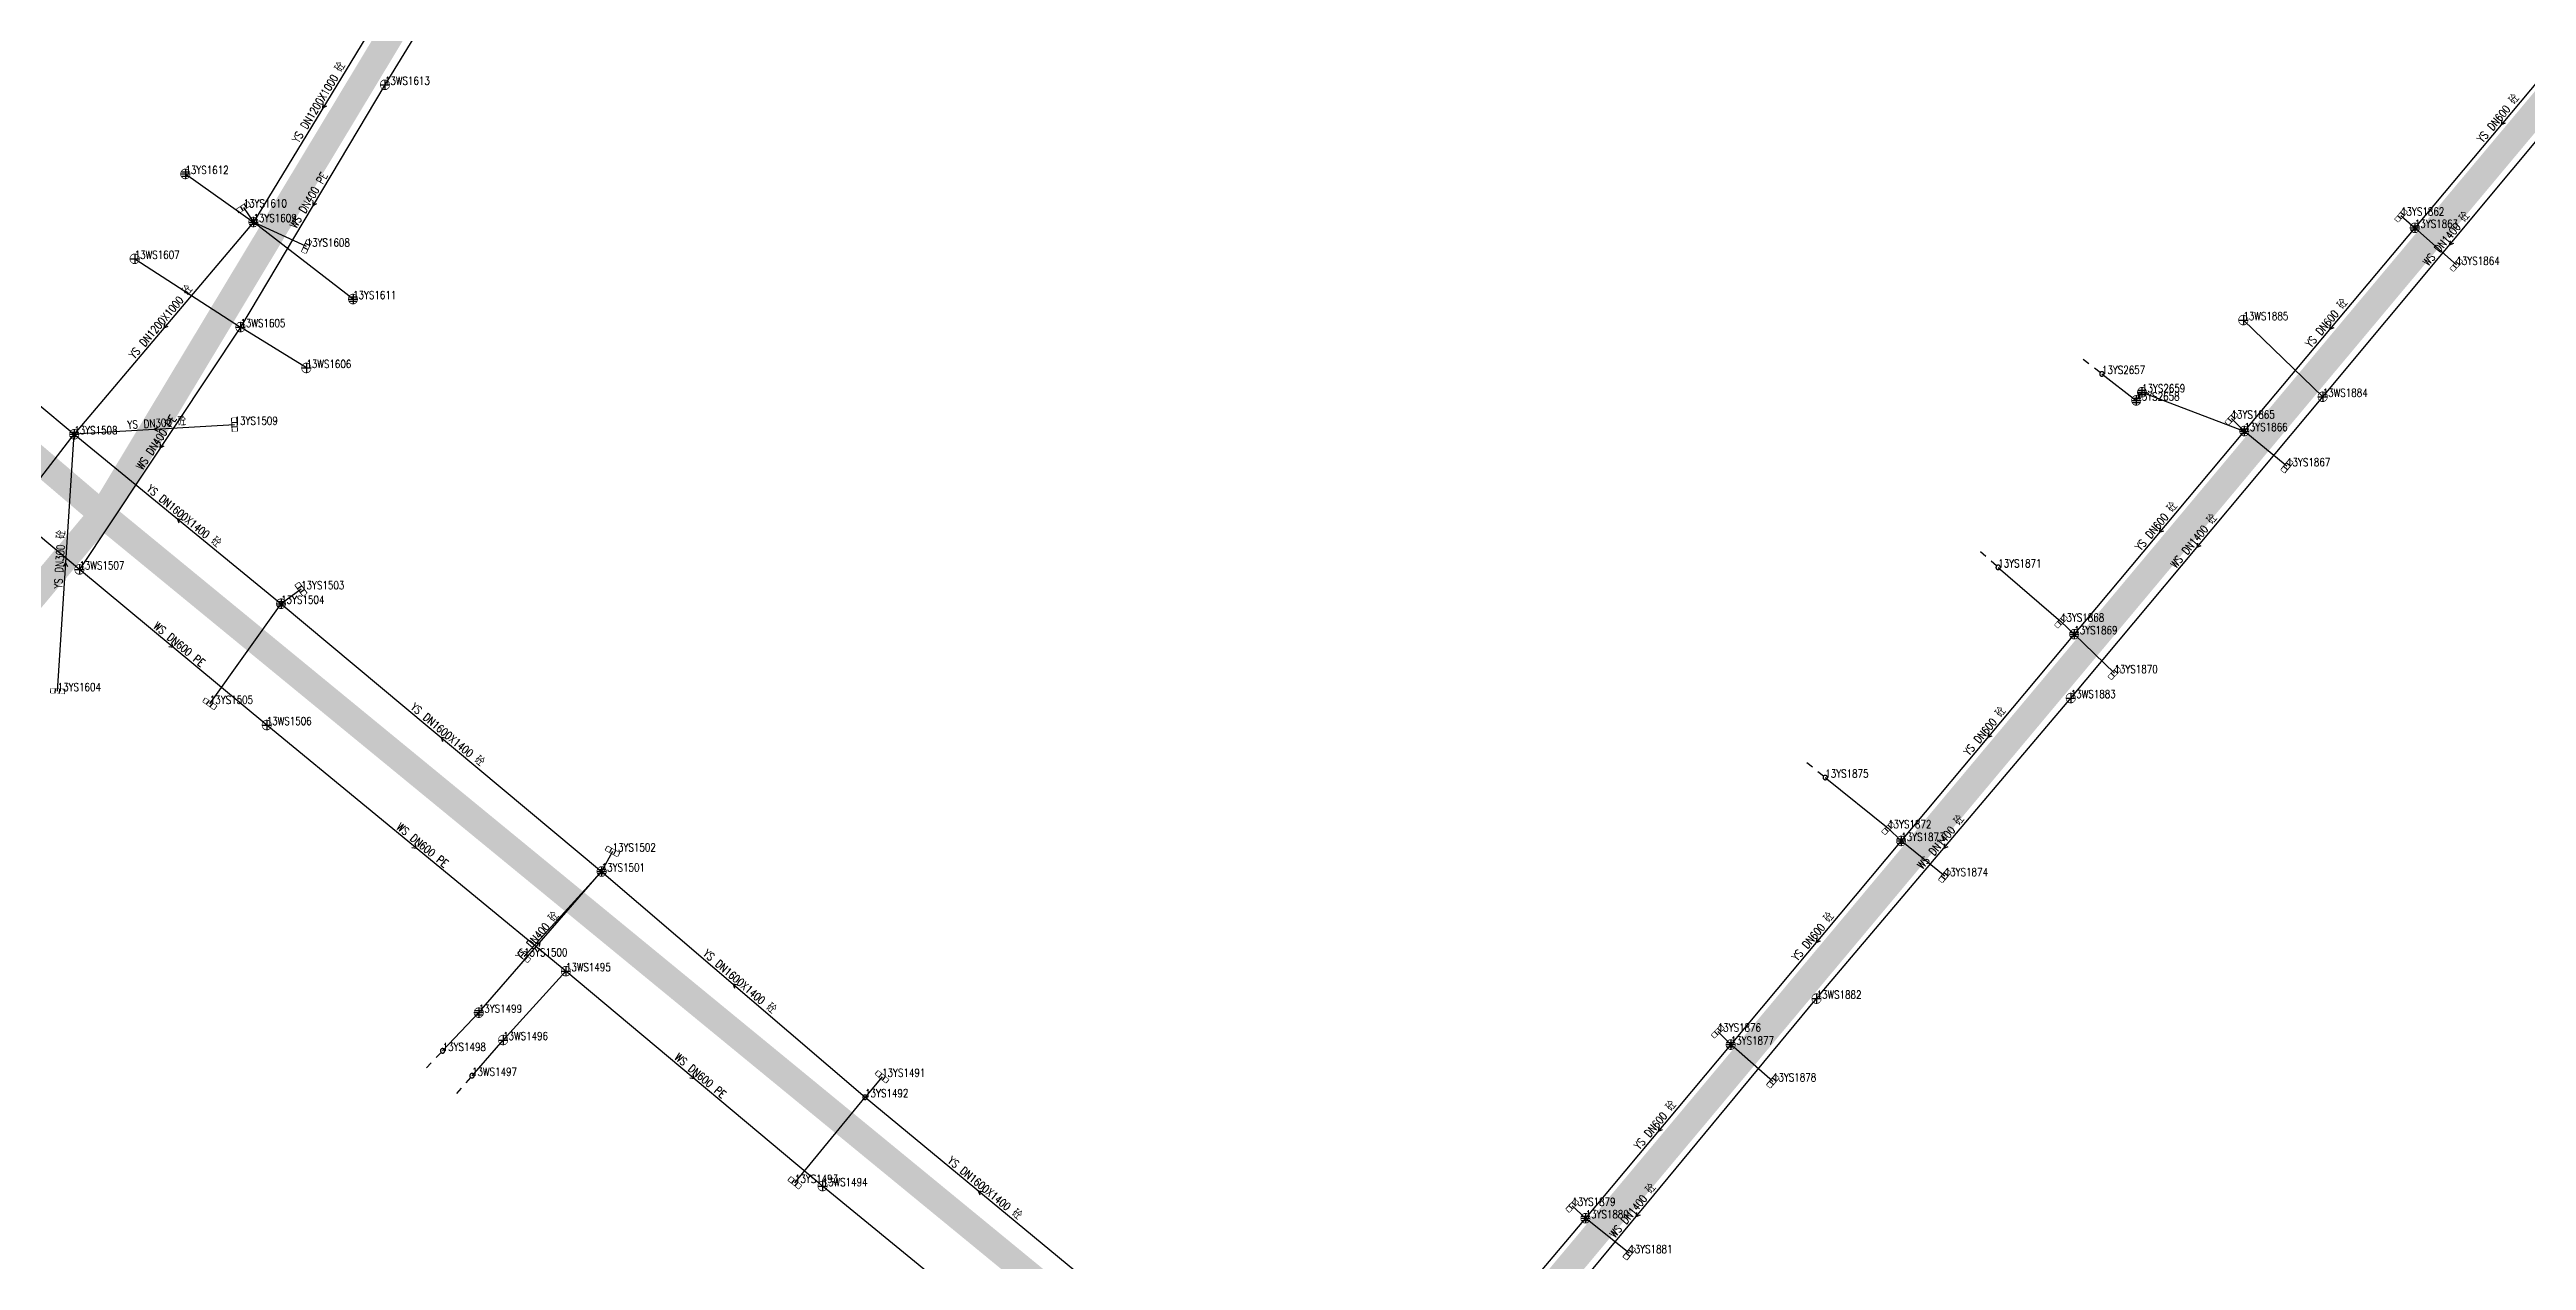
# Model space of a CAD drawing. Extents: x 78813 to 99477, y 2421021 to 2448125.
# Drawn here: x 83625.9 to 83904.6, y 2436738.5 to 2436874.8 of the extents above; entities that cross this region are included whole.
import ezdxf
from ezdxf.enums import TextEntityAlignment as Align

# ---------------------------------------------------------------- set-up
doc = ezdxf.new("R2010")
doc.units = 0
doc.set_wipeout_variables(frame=1)
doc.layers.get('0').update_dxf_attribs({"linetype": 'CONTINUOUS'})
for name, color, linetype in [('DX_WS', 16, 'CONTINUOUS'), ('DX_YS', 42, 'CONTINUOUS'), ('道路', 5, 'CONTINUOUS')]:
    doc.layers.add(name, color=color, linetype=linetype)
doc.layers.add('WSLINE', color=7, linetype='CONTINUOUS', true_color=0x7f0000)
doc.layers.add('YSLINE', color=7, linetype='CONTINUOUS', true_color=0xcc9900)
doc.styles.add('CcNameZT', font='txt.SHX', dxfattribs={"width": 0.8, "bigfont": 'HZTXT.SHX'})
doc.styles.get("Standard").update_dxf_attribs({"font": 'txt.shx', "bigfont": 'hztxt.shx'})

# ---------------------------------------------------------------- blocks, each defined once
blk = doc.blocks.new('PS污水井')
blk.add_lwpolyline([(1, 0), (1, 0.07), (0.99, 0.14), (0.98, 0.21), (0.96, 0.28), (0.94, 0.34), (0.91, 0.41), (0.88, 0.47), (0.85, 0.53), (0.81, 0.59), (0.77, 0.64), (0.72, 0.69), (0.67, 0.74), (0.62, 0.79), (0.56, 0.83), (0.5, 0.87), (0.44, 0.9), (0.37, 0.93), (0.31, 0.95), (0.24, 0.97), (0.17, 0.98), (0.1, 0.99), (0.03, 1), (-0.03, 1), (-0.1, 0.99), (-0.17, 0.98), (-0.24, 0.97), (-0.31, 0.95), (-0.37, 0.93), (-0.44, 0.9), (-0.5, 0.87), (-0.56, 0.83), (-0.62, 0.79), (-0.67, 0.74), (-0.72, 0.69), (-0.77, 0.64), (-0.81, 0.59), (-0.85, 0.53), (-0.88, 0.47), (-0.91, 0.41), (-0.94, 0.34), (-0.96, 0.28), (-0.98, 0.21), (-0.99, 0.14), (-1, 0.07), (-1, 0), (-1, -0.07), (-0.99, -0.14), (-0.98, -0.21), (-0.96, -0.28), (-0.94, -0.34), (-0.91, -0.41), (-0.88, -0.47), (-0.85, -0.53), (-0.81, -0.59), (-0.77, -0.64), (-0.72, -0.69), (-0.67, -0.74), (-0.62, -0.79), (-0.56, -0.83), (-0.5, -0.87), (-0.44, -0.9), (-0.37, -0.93), (-0.31, -0.95), (-0.24, -0.97), (-0.17, -0.98), (-0.1, -0.99), (-0.03, -1), (0.03, -1), (0.1, -0.99), (0.17, -0.98), (0.24, -0.97), (0.31, -0.95), (0.37, -0.93), (0.44, -0.9), (0.5, -0.87), (0.56, -0.83), (0.62, -0.79), (0.67, -0.74), (0.72, -0.69), (0.77, -0.64), (0.81, -0.59), (0.85, -0.53), (0.88, -0.47), (0.91, -0.41), (0.94, -0.34), (0.96, -0.28), (0.98, -0.21), (0.99, -0.14), (1, 0)], close=True)
blk.add_wipeout([(1, 0), (1, 0.07), (0.99, 0.14), (0.98, 0.21), (0.96, 0.28), (0.94, 0.34), (0.91, 0.41), (0.88, 0.47), (0.85, 0.53), (0.81, 0.59), (0.77, 0.64), (0.72, 0.69), (0.67, 0.74), (0.62, 0.79), (0.56, 0.83), (0.5, 0.87), (0.44, 0.9), (0.37, 0.93), (0.31, 0.95), (0.24, 0.97), (0.17, 0.98), (0.1, 0.99), (0.03, 1), (-0.03, 1), (-0.1, 0.99), (-0.17, 0.98), (-0.24, 0.97), (-0.31, 0.95), (-0.37, 0.93), (-0.44, 0.9), (-0.5, 0.87), (-0.56, 0.83), (-0.62, 0.79), (-0.67, 0.74), (-0.72, 0.69), (-0.77, 0.64), (-0.81, 0.59), (-0.85, 0.53), (-0.88, 0.47), (-0.91, 0.41), (-0.94, 0.34), (-0.96, 0.28), (-0.98, 0.21), (-0.99, 0.14), (-1, 0.07), (-1, 0), (-1, -0.07), (-0.99, -0.14), (-0.98, -0.21), (-0.96, -0.28), (-0.94, -0.34), (-0.91, -0.41), (-0.88, -0.47), (-0.85, -0.53), (-0.81, -0.59), (-0.77, -0.64), (-0.72, -0.69), (-0.67, -0.74), (-0.62, -0.79), (-0.56, -0.83), (-0.5, -0.87), (-0.44, -0.9), (-0.37, -0.93), (-0.31, -0.95), (-0.24, -0.97), (-0.17, -0.98), (-0.1, -0.99), (-0.03, -1), (0.03, -1), (0.1, -0.99), (0.17, -0.98), (0.24, -0.97), (0.31, -0.95), (0.37, -0.93), (0.44, -0.9), (0.5, -0.87), (0.56, -0.83), (0.62, -0.79), (0.67, -0.74), (0.72, -0.69), (0.77, -0.64), (0.81, -0.59), (0.85, -0.53), (0.88, -0.47), (0.91, -0.41), (0.94, -0.34), (0.96, -0.28), (0.98, -0.21), (0.99, -0.14)])
for p, q in [((-1, 0), (0, 0)), ((0, 1), (0, 0)), ((0, 0), (0, -1)), ((0, 0), (1, 0))]:
    blk.add_line(p, q)
blk = doc.blocks.new('GC546')
at = {"color": 0}
for p in [(0.866, 0.5), (0.866, -0.5)]:
    blk.add_line(p, (0, 0), dxfattribs=at)
blk = doc.blocks.new('PS非普查')
blk.add_lwpolyline([(3.7, 0), (5.3, 0)])
blk.add_wipeout([(0.5, 0), (0.5, 0.03), (0.5, 0.07), (0.49, 0.1), (0.48, 0.14), (0.47, 0.17), (0.46, 0.2), (0.44, 0.23), (0.42, 0.26), (0.4, 0.29), (0.38, 0.32), (0.36, 0.35), (0.33, 0.37), (0.31, 0.39), (0.28, 0.41), (0.25, 0.43), (0.22, 0.45), (0.19, 0.46), (0.15, 0.48), (0.12, 0.49), (0.09, 0.49), (0.05, 0.5), (0.02, 0.5), (-0.02, 0.5), (-0.05, 0.5), (-0.09, 0.49), (-0.12, 0.49), (-0.15, 0.48), (-0.19, 0.46), (-0.22, 0.45), (-0.25, 0.43), (-0.28, 0.41), (-0.31, 0.39), (-0.33, 0.37), (-0.36, 0.35), (-0.38, 0.32), (-0.4, 0.29), (-0.42, 0.26), (-0.44, 0.23), (-0.46, 0.2), (-0.47, 0.17), (-0.48, 0.14), (-0.49, 0.1), (-0.5, 0.07), (-0.5, 0.03), (-0.5, 0), (-0.5, -0.03), (-0.5, -0.07), (-0.49, -0.1), (-0.48, -0.14), (-0.47, -0.17), (-0.46, -0.2), (-0.44, -0.23), (-0.42, -0.26), (-0.4, -0.29), (-0.38, -0.32), (-0.36, -0.35), (-0.33, -0.37), (-0.31, -0.39), (-0.28, -0.41), (-0.25, -0.43), (-0.22, -0.45), (-0.19, -0.46), (-0.15, -0.48), (-0.12, -0.49), (-0.09, -0.49), (-0.05, -0.5), (-0.02, -0.5), (0.02, -0.5), (0.05, -0.5), (0.09, -0.49), (0.12, -0.49), (0.15, -0.48), (0.19, -0.46), (0.22, -0.45), (0.25, -0.43), (0.28, -0.41), (0.31, -0.39), (0.33, -0.37), (0.36, -0.35), (0.38, -0.32), (0.4, -0.29), (0.42, -0.26), (0.44, -0.23), (0.46, -0.2), (0.47, -0.17), (0.48, -0.14), (0.49, -0.1), (0.5, -0.07)])
blk.add_line((0.5, 0), (2.1, 0))
blk.add_lwpolyline([(0.5, 0), (0.5, 0.03), (0.5, 0.07), (0.49, 0.1), (0.48, 0.14), (0.47, 0.17), (0.46, 0.2), (0.44, 0.23), (0.42, 0.26), (0.4, 0.29), (0.38, 0.32), (0.36, 0.35), (0.33, 0.37), (0.31, 0.39), (0.28, 0.41), (0.25, 0.43), (0.22, 0.45), (0.19, 0.46), (0.15, 0.48), (0.12, 0.49), (0.09, 0.49), (0.05, 0.5), (0.02, 0.5), (-0.02, 0.5), (-0.05, 0.5), (-0.09, 0.49), (-0.12, 0.49), (-0.15, 0.48), (-0.19, 0.46), (-0.22, 0.45), (-0.25, 0.43), (-0.28, 0.41), (-0.31, 0.39), (-0.33, 0.37), (-0.36, 0.35), (-0.38, 0.32), (-0.4, 0.29), (-0.42, 0.26), (-0.44, 0.23), (-0.46, 0.2), (-0.47, 0.17), (-0.48, 0.14), (-0.49, 0.1), (-0.5, 0.07), (-0.5, 0.03), (-0.5, 0), (-0.5, -0.03), (-0.5, -0.07), (-0.49, -0.1), (-0.48, -0.14), (-0.47, -0.17), (-0.46, -0.2), (-0.44, -0.23), (-0.42, -0.26), (-0.4, -0.29), (-0.38, -0.32), (-0.36, -0.35), (-0.33, -0.37), (-0.31, -0.39), (-0.28, -0.41), (-0.25, -0.43), (-0.22, -0.45), (-0.19, -0.46), (-0.15, -0.48), (-0.12, -0.49), (-0.09, -0.49), (-0.05, -0.5), (-0.02, -0.5), (0.02, -0.5), (0.05, -0.5), (0.09, -0.49), (0.12, -0.49), (0.15, -0.48), (0.19, -0.46), (0.22, -0.45), (0.25, -0.43), (0.28, -0.41), (0.31, -0.39), (0.33, -0.37), (0.36, -0.35), (0.38, -0.32), (0.4, -0.29), (0.42, -0.26), (0.44, -0.23), (0.46, -0.2), (0.47, -0.17), (0.48, -0.14), (0.49, -0.1), (0.5, -0.07), (0.5, 0)], close=True)
blk = doc.blocks.new('PS雨水井')
blk.add_lwpolyline([(1, 0), (1, 0.07), (0.99, 0.14), (0.98, 0.21), (0.96, 0.28), (0.94, 0.34), (0.91, 0.41), (0.88, 0.47), (0.85, 0.53), (0.81, 0.59), (0.77, 0.64), (0.72, 0.69), (0.67, 0.74), (0.62, 0.79), (0.56, 0.83), (0.5, 0.87), (0.44, 0.9), (0.37, 0.93), (0.31, 0.95), (0.24, 0.97), (0.17, 0.98), (0.1, 0.99), (0.03, 1), (-0.03, 1), (-0.1, 0.99), (-0.17, 0.98), (-0.24, 0.97), (-0.31, 0.95), (-0.37, 0.93), (-0.44, 0.9), (-0.5, 0.87), (-0.56, 0.83), (-0.62, 0.79), (-0.67, 0.74), (-0.72, 0.69), (-0.77, 0.64), (-0.81, 0.59), (-0.85, 0.53), (-0.88, 0.47), (-0.91, 0.41), (-0.94, 0.34), (-0.96, 0.28), (-0.98, 0.21), (-0.99, 0.14), (-1, 0.07), (-1, 0), (-1, -0.07), (-0.99, -0.14), (-0.98, -0.21), (-0.96, -0.28), (-0.94, -0.34), (-0.91, -0.41), (-0.88, -0.47), (-0.85, -0.53), (-0.81, -0.59), (-0.77, -0.64), (-0.72, -0.69), (-0.67, -0.74), (-0.62, -0.79), (-0.56, -0.83), (-0.5, -0.87), (-0.44, -0.9), (-0.37, -0.93), (-0.31, -0.95), (-0.24, -0.97), (-0.17, -0.98), (-0.1, -0.99), (-0.03, -1), (0.03, -1), (0.1, -0.99), (0.17, -0.98), (0.24, -0.97), (0.31, -0.95), (0.37, -0.93), (0.44, -0.9), (0.5, -0.87), (0.56, -0.83), (0.62, -0.79), (0.67, -0.74), (0.72, -0.69), (0.77, -0.64), (0.81, -0.59), (0.85, -0.53), (0.88, -0.47), (0.91, -0.41), (0.94, -0.34), (0.96, -0.28), (0.98, -0.21), (0.99, -0.14), (1, 0)], close=True)
blk.add_wipeout([(1, 0), (1, 0.07), (0.99, 0.14), (0.98, 0.21), (0.96, 0.28), (0.94, 0.34), (0.91, 0.41), (0.88, 0.47), (0.85, 0.53), (0.81, 0.59), (0.77, 0.64), (0.72, 0.69), (0.67, 0.74), (0.62, 0.79), (0.56, 0.83), (0.5, 0.87), (0.44, 0.9), (0.37, 0.93), (0.31, 0.95), (0.24, 0.97), (0.17, 0.98), (0.1, 0.99), (0.03, 1), (-0.03, 1), (-0.1, 0.99), (-0.17, 0.98), (-0.24, 0.97), (-0.31, 0.95), (-0.37, 0.93), (-0.44, 0.9), (-0.5, 0.87), (-0.56, 0.83), (-0.62, 0.79), (-0.67, 0.74), (-0.72, 0.69), (-0.77, 0.64), (-0.81, 0.59), (-0.85, 0.53), (-0.88, 0.47), (-0.91, 0.41), (-0.94, 0.34), (-0.96, 0.28), (-0.98, 0.21), (-0.99, 0.14), (-1, 0.07), (-1, 0), (-1, -0.07), (-0.99, -0.14), (-0.98, -0.21), (-0.96, -0.28), (-0.94, -0.34), (-0.91, -0.41), (-0.88, -0.47), (-0.85, -0.53), (-0.81, -0.59), (-0.77, -0.64), (-0.72, -0.69), (-0.67, -0.74), (-0.62, -0.79), (-0.56, -0.83), (-0.5, -0.87), (-0.44, -0.9), (-0.37, -0.93), (-0.31, -0.95), (-0.24, -0.97), (-0.17, -0.98), (-0.1, -0.99), (-0.03, -1), (0.03, -1), (0.1, -0.99), (0.17, -0.98), (0.24, -0.97), (0.31, -0.95), (0.37, -0.93), (0.44, -0.9), (0.5, -0.87), (0.56, -0.83), (0.62, -0.79), (0.67, -0.74), (0.72, -0.69), (0.77, -0.64), (0.81, -0.59), (0.85, -0.53), (0.88, -0.47), (0.91, -0.41), (0.94, -0.34), (0.96, -0.28), (0.98, -0.21), (0.99, -0.14)])
for p, q in [((-1, 0), (0, 0)), ((-0.88, 0.48), (0, 0.47)), ((0, 1), (0, 0)), ((0, 0.47), (0.88, 0.47)), ((0, 0), (0, -1)), ((0, 0), (1, 0)), ((-0.88, -0.48), (0, -0.48)), ((0, -0.48), (0.88, -0.48))]:
    blk.add_line(p, q)
blk = doc.blocks.new('PS管线点')
blk.add_wipeout([(0.5, 0), (0.5, 0.03), (0.5, 0.07), (0.49, 0.1), (0.48, 0.14), (0.47, 0.17), (0.46, 0.2), (0.44, 0.23), (0.42, 0.26), (0.4, 0.29), (0.38, 0.32), (0.36, 0.35), (0.33, 0.37), (0.31, 0.39), (0.28, 0.41), (0.25, 0.43), (0.22, 0.45), (0.19, 0.46), (0.15, 0.48), (0.12, 0.49), (0.09, 0.49), (0.05, 0.5), (0.02, 0.5), (-0.02, 0.5), (-0.05, 0.5), (-0.09, 0.49), (-0.12, 0.49), (-0.15, 0.48), (-0.19, 0.46), (-0.22, 0.45), (-0.25, 0.43), (-0.28, 0.41), (-0.31, 0.39), (-0.33, 0.37), (-0.36, 0.35), (-0.38, 0.32), (-0.4, 0.29), (-0.42, 0.26), (-0.44, 0.23), (-0.46, 0.2), (-0.47, 0.17), (-0.48, 0.14), (-0.49, 0.1), (-0.5, 0.07), (-0.5, 0.03), (-0.5, 0), (-0.5, -0.03), (-0.5, -0.07), (-0.49, -0.1), (-0.48, -0.14), (-0.47, -0.17), (-0.46, -0.2), (-0.44, -0.23), (-0.42, -0.26), (-0.4, -0.29), (-0.38, -0.32), (-0.36, -0.35), (-0.33, -0.37), (-0.31, -0.39), (-0.28, -0.41), (-0.25, -0.43), (-0.22, -0.45), (-0.19, -0.46), (-0.15, -0.48), (-0.12, -0.49), (-0.09, -0.49), (-0.05, -0.5), (-0.02, -0.5), (0.02, -0.5), (0.05, -0.5), (0.09, -0.49), (0.12, -0.49), (0.15, -0.48), (0.19, -0.46), (0.22, -0.45), (0.25, -0.43), (0.28, -0.41), (0.31, -0.39), (0.33, -0.37), (0.36, -0.35), (0.38, -0.32), (0.4, -0.29), (0.42, -0.26), (0.44, -0.23), (0.46, -0.2), (0.47, -0.17), (0.48, -0.14), (0.49, -0.1), (0.5, -0.07)])
blk.add_lwpolyline([(0.5, 0), (0.5, 0.03), (0.5, 0.07), (0.49, 0.1), (0.48, 0.14), (0.47, 0.17), (0.46, 0.2), (0.44, 0.23), (0.42, 0.26), (0.4, 0.29), (0.38, 0.32), (0.36, 0.35), (0.33, 0.37), (0.31, 0.39), (0.28, 0.41), (0.25, 0.43), (0.22, 0.45), (0.19, 0.46), (0.15, 0.48), (0.12, 0.49), (0.09, 0.49), (0.05, 0.5), (0.02, 0.5), (-0.02, 0.5), (-0.05, 0.5), (-0.09, 0.49), (-0.12, 0.49), (-0.15, 0.48), (-0.19, 0.46), (-0.22, 0.45), (-0.25, 0.43), (-0.28, 0.41), (-0.31, 0.39), (-0.33, 0.37), (-0.36, 0.35), (-0.38, 0.32), (-0.4, 0.29), (-0.42, 0.26), (-0.44, 0.23), (-0.46, 0.2), (-0.47, 0.17), (-0.48, 0.14), (-0.49, 0.1), (-0.5, 0.07), (-0.5, 0.03), (-0.5, 0), (-0.5, -0.03), (-0.5, -0.07), (-0.49, -0.1), (-0.48, -0.14), (-0.47, -0.17), (-0.46, -0.2), (-0.44, -0.23), (-0.42, -0.26), (-0.4, -0.29), (-0.38, -0.32), (-0.36, -0.35), (-0.33, -0.37), (-0.31, -0.39), (-0.28, -0.41), (-0.25, -0.43), (-0.22, -0.45), (-0.19, -0.46), (-0.15, -0.48), (-0.12, -0.49), (-0.09, -0.49), (-0.05, -0.5), (-0.02, -0.5), (0.02, -0.5), (0.05, -0.5), (0.09, -0.49), (0.12, -0.49), (0.15, -0.48), (0.19, -0.46), (0.22, -0.45), (0.25, -0.43), (0.28, -0.41), (0.31, -0.39), (0.33, -0.37), (0.36, -0.35), (0.38, -0.32), (0.4, -0.29), (0.42, -0.26), (0.44, -0.23), (0.46, -0.2), (0.47, -0.17), (0.48, -0.14), (0.49, -0.1), (0.5, -0.07), (0.5, 0)], close=True)
blk = doc.blocks.new('PS雨篦')
blk.add_lwpolyline([(-1.5, 0.5), (0, 0.5), (1.5, 0.5), (1.5, -0.5), (0, -0.5), (-1.5, -0.5)], close=True)
blk.add_wipeout([(-1.5, 0.5), (0, 0.5), (1.5, 0.5), (1.5, -0.5), (0, -0.5), (-1.5, -0.5)])
for p, q in [((-0.51, -0.5), (-0.51, 0.5)), ((0.49, -0.5), (0.49, 0.5))]:
    blk.add_line(p, q)

msp = doc.modelspace()

# ---------------------------------------------------------------- block references
at = {"layer": 'DX_WS', "xscale": 0.5, "yscale": 0.5, "zscale": 0.5}
for p in [(83663.66, 2436870.81, -0.05), (83635.5, 2436851.22, 0.73), (83647.4, 2436843.53, -0.24), (83872.79, 2436844.32, -0.7), (83654.82, 2436838.93, -0.08), (83881.72, 2436835.69, -1.69), (83629.28, 2436816.25, -0.67), (83853.37, 2436801.77, -1.7), (83650.36, 2436798.73, -0.8), (83684.02, 2436771.02, -0.7), (83824.76, 2436767.93, -1.59), (83676.96, 2436763.27, -0.61), (83712.91, 2436746.83, -0.58)]:
    msp.add_blockref('PS污水井', p, dxfattribs=at)
at = {"layer": 'DX_WS', "yscale": 0.5, "zscale": 0.5}
for name, p, xscale, rotation in [('GC546', (83655.53, 2436857.17, -0.14), 0.4999999998546088, 59.20177245707127), ('GC546', (83895.96, 2436852.76, -1.79), 0.4999999999276631, 50.16967661150482), ('GC546', (83638.34, 2436829.89, -0.46), 0.500000000061204, 56.40747817971364), ('GC546', (83867.55, 2436818.73, -1.69), 0.5000000000736435, 50.12191924379031), ('GC546', (83639.82, 2436807.49, -0.73), 0.4999999999928421, 140.2714961466034), ('GC546', (83667.19, 2436784.88, -0.74), 0.5000000000088216, 140.5409079528508), ('GC546', (83839.07, 2436784.85, -1.64), 0.4999999999627817, 49.78186456886372), ('PS非普查', (83673.46, 2436759.25, -0.59), 0.5000000000071892, 228.9273954368514), ('GC546', (83698.47, 2436758.93, -0.67), 0.5000000000281463, 140.0581677550669), ('GC546', (83804.43, 2436743.36, -1.63), 0.5000000000408606, 50.3891208842721)]:
    msp.add_blockref(name, p, dxfattribs=dict(at, xscale=xscale, rotation=rotation))
at = {"layer": 'DX_YS', "yscale": 0.5, "zscale": 0.5}
for name, p, xscale, rotation in [('GC546', (83656.65, 2436868.18, 0.49), 0.5000000000595446, 58.7040160750653), ('GC546', (83901.8, 2436866.32, 0.49), 0.5000000000295606, 50.04668354581575), ('PS雨篦', (83654.84, 2436852.6, 1.93), 0.499999999798188, 65.20481552433033), ('GC546', (83638.77, 2436843.41, 0.38), 0.4999999999207408, 49.83647421455696), ('GC546', (83882.49, 2436843.27, 0.57), 0.500000000039148, 50.02734331494625), ('PS非普查', (83856.87, 2436838.26, 1.39), 0.499999999950142, 142.5393243105537), ('GC546', (83637.71, 2436832, 1.66), 0.4999999999993983, 3.406293071134142), ('PS雨篦', (83646.73, 2436832.54, 2), 0.5000000000490292, 93.40629308248897), ('PS雨篦', (83877.7, 2436827.87, 1.96), 0.4999999998811386, 50.51835002405026), ('GC546', (83640.33, 2436821.93, 0.27), 0.4999999999245267, 320.6816622471096), ('GC546', (83863.33, 2436820.39, 0.61), 0.500000000083893, 50.08814897262261), ('PS非普查', (83845.2, 2436816.48, 1.87), 0.4999999999751686, 139.1576744619577), ('PS雨篦', (83858.28, 2436804.57, 1.88), 0.5000000000514966, 45.79822663380201), ('PS雨篦', (83626.83, 2436802.55, 1.93), 0.5000000000027186, 356.3173351455021), ('PS雨篦', (83643.95, 2436801.12, 2.01), 0.499999999900527, 324.5528596325454), ('GC546', (83670.01, 2436797.32, 0.35), 0.5000000001124507, 320.1198510573943), ('GC546', (83844.02, 2436797.32, 0.52), 0.5000000000901512, 50.069505898523), ('PS非普查', (83825.74, 2436792.82, 1.91), 0.499999999981835, 141.0783037662076), ('PS雨篦', (83839.18, 2436781.73, 1.77), 0.500000000061721, 51.14544428134964), ('GC546', (83681.14, 2436774.29, 0.64), 0.5000000001354504, 228.9693260965818), ('GC546', (83824.69, 2436774.21, 0.49), 0.4999999998910888, 50.09724762079239), ('GC546', (83702.87, 2436769.54, 0.43), 0.5000000000544506, 319.388677028058), ('PS雨篦', (83819.85, 2436758.61, 1.78), 0.4999999999760804, 48.93145069504988), ('GC546', (83806.93, 2436752.98, 0.45), 0.5000000000473918, 50.07143908153439), ('PS雨篦', (83709.79, 2436747.19, 2.04), 0.4999999999550833, 320.6294070080747), ('GC546', (83730.47, 2436746.27, 0.39), 0.4999999999959747, 320.4289779348346), ('PS雨篦', (83803.68, 2436739.28, 1.76), 0.4999999998219901, 51.38139228506179)]:
    msp.add_blockref(name, p, dxfattribs=dict(at, xscale=xscale, rotation=rotation))
at = {"layer": 'DX_YS', "xscale": 0.5, "yscale": 0.5, "zscale": 0.5}
for name, p in [('PS雨水井', (83641.2, 2436860.77, 0.93)), ('PS雨水井', (83648.86, 2436855.36, 0.42)), ('PS雨水井', (83892.08, 2436854.71, 0.5)), ('PS雨水井', (83660.07, 2436846.69, 0.48)), ('PS雨水井', (83860.74, 2436835.28, 1.15)), ('PS雨水井', (83628.69, 2436831.46, 0.32)), ('PS雨水井', (83872.9, 2436831.83, 0.64)), ('PS雨水井', (83651.97, 2436812.39, 0.24)), ('PS雨水井', (83853.76, 2436808.96, 0.54)), ('PS雨水井', (83834.28, 2436785.68, 0.48)), ('PS雨水井', (83688.05, 2436782.24, 0.48)), ('PS雨水井', (83674.22, 2436766.35, 0.74)), ('PS雨水井', (83815.1, 2436762.75, 0.47)), ('PS管线点', (83717.69, 2436756.83, 0.39)), ('PS雨水井', (83798.76, 2436743.21, 0.42))]:
    msp.add_blockref(name, p, dxfattribs=at)

# ---------------------------------------------------------------- texts
at = {"layer": 'DX_WS', "style": 'CcNameZT', "width": 0.8}
for s, rotation, p in [(' WS DN400 PE', 56.4075, (83638.13, 2436830.03, -0.24)), (' WS DN1400 砼', 50.1219, (83867.36, 2436818.89, -1.68)), (' WS DN600 PE', 320.2715, (83639.98, 2436807.68, -0.66)), (' WS DN600 PE', 320.5409, (83667.35, 2436785.07, -0.78)), (' WS DN600 PE', 320.0582, (83698.63, 2436759.12, -0.75))]:
    msp.add_text(s, height=0.9, rotation=rotation, dxfattribs=at).set_placement(p, align=Align.CENTER)
at = {"layer": 'DX_YS', "style": 'CcNameZT', "width": 0.8}
for s, rotation, p in [(' YS DN1200X1000 砼', 58.704, (83656.44, 2436868.31, 0.56)), (' YS DN600 砼', 50.0467, (83901.61, 2436866.48, 0.52)), (' YS DN1200X1000 砼', 49.8365, (83638.58, 2436843.57, 0.42)), (' YS DN600 砼', 50.0273, (83882.3, 2436843.43, 0.5)), (' YS DN300 砼', 3.4063, (83637.7, 2436832.25, 2)), (' YS DN1600X1400 砼', 320.6817, (83640.49, 2436822.12, 0.23)), (' YS DN600 砼', 50.0881, (83863.14, 2436820.55, 0.64)), (' YS DN1600X1400 砼', 320.1199, (83670.17, 2436797.51, 0.47)), (' YS DN600 砼', 50.0695, (83843.83, 2436797.48, 0.54)), (' YS DN600 砼', 50.0972, (83824.5, 2436774.37, 0.48)), (' YS DN1600X1400 砼', 319.3887, (83703.04, 2436769.73, 0.39)), (' YS DN600 砼', 50.0714, (83806.74, 2436753.14, 0.47)), (' YS DN1600X1400 砼', 320.429, (83730.63, 2436746.46, 0.39))]:
    msp.add_text(s, height=0.9, rotation=rotation, dxfattribs=at).set_placement(p, align=Align.CENTER)

# ---------------------------------------------------------------- next in the draw order: linework, layer by layer
at = {"layer": 'WSLINE'}
for p, q in [((83678.54, 2436895.25, -0.18), (83663.66, 2436870.81, -0.03)), ((83635.5, 2436851.22, 0.73), (83647.4, 2436843.53, -0.17)), ((83647.4, 2436843.53, -0.24), (83629.28, 2436816.25, -0.67)), ((83654.82, 2436838.93, -0.08), (83647.4, 2436843.53, -0.23)), ((83872.79, 2436844.32, -0.7), (83881.72, 2436835.69, -1.63)), ((83629.28, 2436816.25, -0.67), (83605.32, 2436836.24, -0.61)), ((83650.36, 2436798.73, -0.8), (83629.28, 2436816.25, -0.66)), ((83712.91, 2436746.83, -0.58), (83684.02, 2436771.02, -0.75)), ((83673.46, 2436759.25, -0.59), (83676.96, 2436763.27, -0.6)), ((83743.96, 2436721.37, -1.09), (83712.91, 2436746.83, -0.6))]:
    msp.add_line(p, q, dxfattribs=at)
at = {"layer": 'YSLINE'}
for p, q in [((83609.66, 2436847.36, 0.44), (83628.69, 2436831.46, 0.31)), ((83612.68, 2436810.68, 1.78), (83628.69, 2436831.46, 0.76)), ((83626.83, 2436802.55, 1.93), (83628.69, 2436831.46, 0.69)), ((83646.73, 2436832.54, 2), (83628.69, 2436831.46, 1.31)), ((83628.69, 2436831.46, 0.32), (83651.97, 2436812.39, 0.23)), ((83643.95, 2436801.12, 2.01), (83651.97, 2436812.39, 1.65)), ((83709.79, 2436747.19, 2.04), (83717.69, 2436756.83, 0.39)), ((83717.69, 2436756.83, 0.39), (83743.25, 2436735.71, 0.39))]:
    msp.add_line(p, q, dxfattribs=at)

# ---------------------------------------------------------------- next in the draw order: block references
at = {"layer": 'DX_YS', "yscale": 0.5, "zscale": 0.5}
for name, p, xscale, rotation in [('PS雨篦', (83647.75, 2436857.01, 1.76), 0.5000000000820783, 213.8984149160489), ('PS雨篦', (83890.53, 2436856.09, 1.91), 0.4999999998554868, 228.1668245953108), ('PS雨篦', (83896.76, 2436850.54, 1.85), 0.4999999998944087, 48.3474973336146), ('PS雨篦', (83871.45, 2436833.24, 2), 0.5000000000873565, 225.8007274663743), ('GC546', (83627.76, 2436817, 1.31), 0.5000000002257216, 266.3173351638566), ('PS雨篦', (83654.22, 2436814.02, 1.69), 0.4999999998770904, 125.9391816686351), ('PS雨篦', (83852.26, 2436810.38, 1.88), 0.5000000001642079, 226.6444032806602), ('PS雨篦', (83832.81, 2436787.11, 1.74), 0.4999999999280244, 225.7102418718719), ('PS雨篦', (83689.27, 2436784.5, 1.79), 0.4999999999028589, 151.7022773833056), ('PS雨篦', (83679.32, 2436772.69, 2.02), 0.5000000000146562, 317.5596657262372), ('PS雨篦', (83813.64, 2436764.22, 1.71), 0.5000000000362177, 224.7458750462992), ('PS非普查', (83670.15, 2436762.05, 0.76), 0.4999999998317628, 226.5466786795868), ('PS雨篦', (83719.6, 2436759.13, 1.77), 0.4999999999225875, 140.2655915703012), ('PS雨篦', (83797.27, 2436744.61, 1.74), 0.5000000000864041, 226.7538113495362)]:
    msp.add_blockref(name, p, dxfattribs=dict(at, xscale=xscale, rotation=rotation))
at = {"layer": 'DX_YS', "xscale": 0.5, "yscale": 0.5, "zscale": 0.5}
msp.add_blockref('PS雨水井', (83861.38, 2436836.19, 1.07), dxfattribs=at)

# ---------------------------------------------------------------- next in the draw order: texts
at = {"layer": 'DX_WS', "width": 0.8}
for s, p in [('13WS1613', (83663.66, 2436870.81, -0.05)), ('13WS1607', (83635.5, 2436851.22, 0.73)), ('13WS1885', (83872.79, 2436844.32, -0.7)), ('13WS1605', (83647.4, 2436843.53, -0.24)), ('13WS1606', (83654.82, 2436838.93, -0.08)), ('13WS1884', (83881.72, 2436835.69, -1.69)), ('13WS1507', (83629.28, 2436816.25, -0.67)), ('13WS1883', (83853.37, 2436801.77, -1.7)), ('13WS1506', (83650.36, 2436798.73, -0.8)), ('13WS1495', (83684.02, 2436771.02, -0.7)), ('13WS1882', (83824.76, 2436767.93, -1.59)), ('13WS1496', (83676.96, 2436763.27, -0.61)), ('13WS1497', (83673.46, 2436759.25, -0.59)), ('13WS1494', (83712.91, 2436746.83, -0.58))]:
    msp.add_text(s, height=0.9, dxfattribs=at).set_placement(p)
at = {"layer": 'DX_WS', "style": 'CcNameZT', "width": 0.8}
for s, rotation, p in [(' WS DN400 PE', 59.2018, (83655.31, 2436857.3, -0.05)), (' WS DN1400 砼', 49.7819, (83838.88, 2436785.01, -1.69)), (' WS DN1400 砼', 50.3891, (83804.23, 2436743.52, -1.59))]:
    msp.add_text(s, height=0.9, rotation=rotation, dxfattribs=at).set_placement(p, align=Align.CENTER)
at = {"layer": 'DX_YS', "width": 0.8}
for s, p in [('13YS1612', (83641.2, 2436860.77, 0.93)), ('13YS1608', (83654.84, 2436852.6, 1.93)), ('13YS1611', (83660.07, 2436846.69, 0.48)), ('13YS2657', (83856.87, 2436838.26, 1.39)), ('13YS1508', (83628.69, 2436831.46, 0.32)), ('13YS1509', (83646.73, 2436832.54, 2)), ('13YS1867', (83877.7, 2436827.87, 1.96)), ('13YS1871', (83845.2, 2436816.48, 1.87)), ('13YS1604', (83626.83, 2436802.55, 1.93)), ('13YS1870', (83858.28, 2436804.57, 1.88)), ('13YS1505', (83643.95, 2436801.12, 2.01)), ('13YS1875', (83825.74, 2436792.82, 1.91)), ('13YS1874', (83839.18, 2436781.73, 1.77)), ('13YS1499', (83674.22, 2436766.35, 0.74)), ('13YS1878', (83819.85, 2436758.61, 1.78)), ('13YS1493', (83709.79, 2436747.19, 2.04)), ('13YS1881', (83803.68, 2436739.28, 1.76))]:
    msp.add_text(s, height=0.9, dxfattribs=at).set_placement(p)
at = {"layer": 'DX_YS', "style": 'CcNameZT', "width": 0.8}
msp.add_text(' YS DN300 砼', height=0.9, rotation=86.3173, dxfattribs=at).set_placement((83627.51, 2436817.02, 1.93), align=Align.CENTER)

# ---------------------------------------------------------------- next in the draw order: linework, layer by layer
at = {"layer": 'WSLINE'}
for p, q in [((83663.66, 2436870.81, -0.05), (83647.4, 2436843.53, -0.23)), ((83881.72, 2436835.69, -1.69), (83910.2, 2436869.83, -1.9)), ((83853.37, 2436801.77, -1.7), (83881.72, 2436835.69, -1.68)), ((83824.76, 2436767.93, -1.59), (83853.37, 2436801.77, -1.69)), ((83684.02, 2436771.02, -0.7), (83650.36, 2436798.73, -0.78)), ((83676.96, 2436763.27, -0.61), (83684.02, 2436771.02, -0.72)), ((83784.09, 2436718.78, -1.67), (83824.76, 2436767.93, -1.59))]:
    msp.add_line(p, q, dxfattribs=at)
at = {"layer": 'YSLINE'}
for p, q in [((83664.44, 2436880.99, 0.56), (83648.86, 2436855.36, 0.43)), ((83911.53, 2436877.93, 0.52), (83892.08, 2436854.71, 0.45)), ((83641.2, 2436860.77, 0.93), (83648.86, 2436855.36, 0.46)), ((83647.75, 2436857.01, 1.76), (83648.86, 2436855.36, 1.58)), ((83890.53, 2436856.09, 1.91), (83892.08, 2436854.71, 1.8)), ((83648.86, 2436855.36, 0.42), (83628.69, 2436831.46, 0.34)), ((83660.07, 2436846.69, 0.48), (83648.86, 2436855.36, 0.46)), ((83654.84, 2436852.6, 1.93), (83648.86, 2436855.36, 1.55)), ((83892.08, 2436854.71, 0.5), (83872.9, 2436831.83, 0.63)), ((83896.76, 2436850.54, 1.85), (83892.08, 2436854.71, 1.67)), ((83856.87, 2436838.26, 1.39), (83860.74, 2436835.28, 1.15)), ((83860.74, 2436835.28, 1.15), (83861.38, 2436836.19, 1.07)), ((83861.38, 2436836.19, 1.07), (83872.9, 2436831.83, -0.03)), ((83872.9, 2436831.83, 0.64), (83853.76, 2436808.96, 0.57)), ((83871.45, 2436833.24, 2), (83872.9, 2436831.83, 1.87)), ((83877.7, 2436827.87, 1.96), (83872.9, 2436831.83, 1.79)), ((83845.2, 2436816.48, 1.87), (83852.26, 2436810.38, 1.91)), ((83654.22, 2436814.02, 1.69), (83651.97, 2436812.39, 1.66)), ((83651.97, 2436812.39, 0.24), (83688.05, 2436782.24, 0.47)), ((83853.76, 2436808.96, 0.54), (83834.28, 2436785.68, 0.49)), ((83852.26, 2436810.38, 1.88), (83853.76, 2436808.96, 1.77)), ((83858.28, 2436804.57, 1.88), (83853.76, 2436808.96, 1.77)), ((83825.74, 2436792.82, 1.91), (83832.81, 2436787.11, 1.75)), ((83832.81, 2436787.11, 1.74), (83834.28, 2436785.68, 1.61)), ((83689.27, 2436784.5, 1.79), (83688.05, 2436782.24, 1.57)), ((83834.28, 2436785.68, 0.48), (83815.1, 2436762.75, 0.5)), ((83839.18, 2436781.73, 1.77), (83834.28, 2436785.68, 1.64)), ((83674.22, 2436766.35, 0.74), (83688.05, 2436782.24, 0.55)), ((83679.32, 2436772.69, 2.02), (83688.05, 2436782.24, 1.68)), ((83688.05, 2436782.24, 0.48), (83717.69, 2436756.83, 0.39)), ((83670.15, 2436762.05, 0.76), (83674.22, 2436766.35, 0.75)), ((83813.64, 2436764.22, 1.71), (83815.1, 2436762.75, 1.66)), ((83815.1, 2436762.75, 0.47), (83798.76, 2436743.21, 0.43)), ((83819.85, 2436758.61, 1.78), (83815.1, 2436762.75, 1.63)), ((83719.6, 2436759.13, 1.77), (83717.69, 2436756.83, 0.39)), ((83797.27, 2436744.61, 1.74), (83798.76, 2436743.21, 1.67)), ((83798.76, 2436743.21, 0.42), (83783.05, 2436724.64, 0.43)), ((83803.68, 2436739.28, 1.76), (83798.76, 2436743.21, 1.59))]:
    msp.add_line(p, q, dxfattribs=at)
at = {"layer": '道路', "const_width": 3, "flags": 128}
for points in [[(84175.18, 2437912.2), (84321.83, 2437762.83), (84321.34, 2437734.94), (84025.52, 2437422.56), (83859.27, 2437200.36), (83631.84, 2436822.46), (83430.94, 2436582.36), (83430.94, 2436582.36)], [(83862.86, 2437197.36), (84024.8, 2437061.05), (84033.59, 2437035.19), (84020.18, 2437004.71), (83569.72, 2436466.25)], [(84099.52, 2436481.57), (83767.83, 2436710.85), (83631.84, 2436822.46), (83459.41, 2436969.54)]]:
    msp.add_lwpolyline(points, dxfattribs=at)

# ---------------------------------------------------------------- next in the draw order: texts
at = {"layer": 'DX_WS', "style": 'CcNameZT', "width": 0.8}
msp.add_text(' WS DN1400 砼', height=0.9, rotation=50.1697, dxfattribs=at).set_placement((83895.77, 2436852.92, -1.9), align=Align.CENTER)
at = {"layer": 'DX_YS', "width": 0.8}
for s, p in [('13YS1610', (83647.75, 2436857.01, 1.76)), ('13YS1609', (83648.86, 2436855.36, 0.42)), ('13YS1862', (83890.53, 2436856.09, 1.91)), ('13YS1863', (83892.08, 2436854.71, 0.5)), ('13YS1864', (83896.76, 2436850.54, 1.85)), ('13YS2659', (83861.38, 2436836.19, 1.07)), ('13YS2658', (83860.74, 2436835.28, 1.15)), ('13YS1865', (83871.45, 2436833.24, 2)), ('13YS1866', (83872.9, 2436831.83, 0.64)), ('13YS1503', (83654.22, 2436814.02, 1.69)), ('13YS1504', (83651.97, 2436812.39, 0.24)), ('13YS1868', (83852.26, 2436810.38, 1.88)), ('13YS1869', (83853.76, 2436808.96, 0.54)), ('13YS1872', (83832.81, 2436787.11, 1.74)), ('13YS1873', (83834.28, 2436785.68, 0.48)), ('13YS1502', (83689.27, 2436784.5, 1.79)), ('13YS1501', (83688.05, 2436782.24, 0.48)), ('13YS1500', (83679.32, 2436772.69, 2.02)), ('13YS1876', (83813.64, 2436764.22, 1.71)), ('13YS1498', (83670.15, 2436762.05, 0.76)), ('13YS1877', (83815.1, 2436762.75, 0.47)), ('13YS1491', (83719.6, 2436759.13, 1.77)), ('13YS1492', (83717.69, 2436756.83, 0.39)), ('13YS1879', (83797.27, 2436744.61, 1.74)), ('13YS1880', (83798.76, 2436743.21, 0.42))]:
    msp.add_text(s, height=0.9, dxfattribs=at).set_placement(p)
at = {"layer": 'DX_YS', "style": 'CcNameZT', "width": 0.8}
msp.add_text(' YS DN400 砼', height=0.9, rotation=48.9693, dxfattribs=at).set_placement((83680.95, 2436774.46, 0.74), align=Align.CENTER)

doc.saveas('drawing.dxf')
